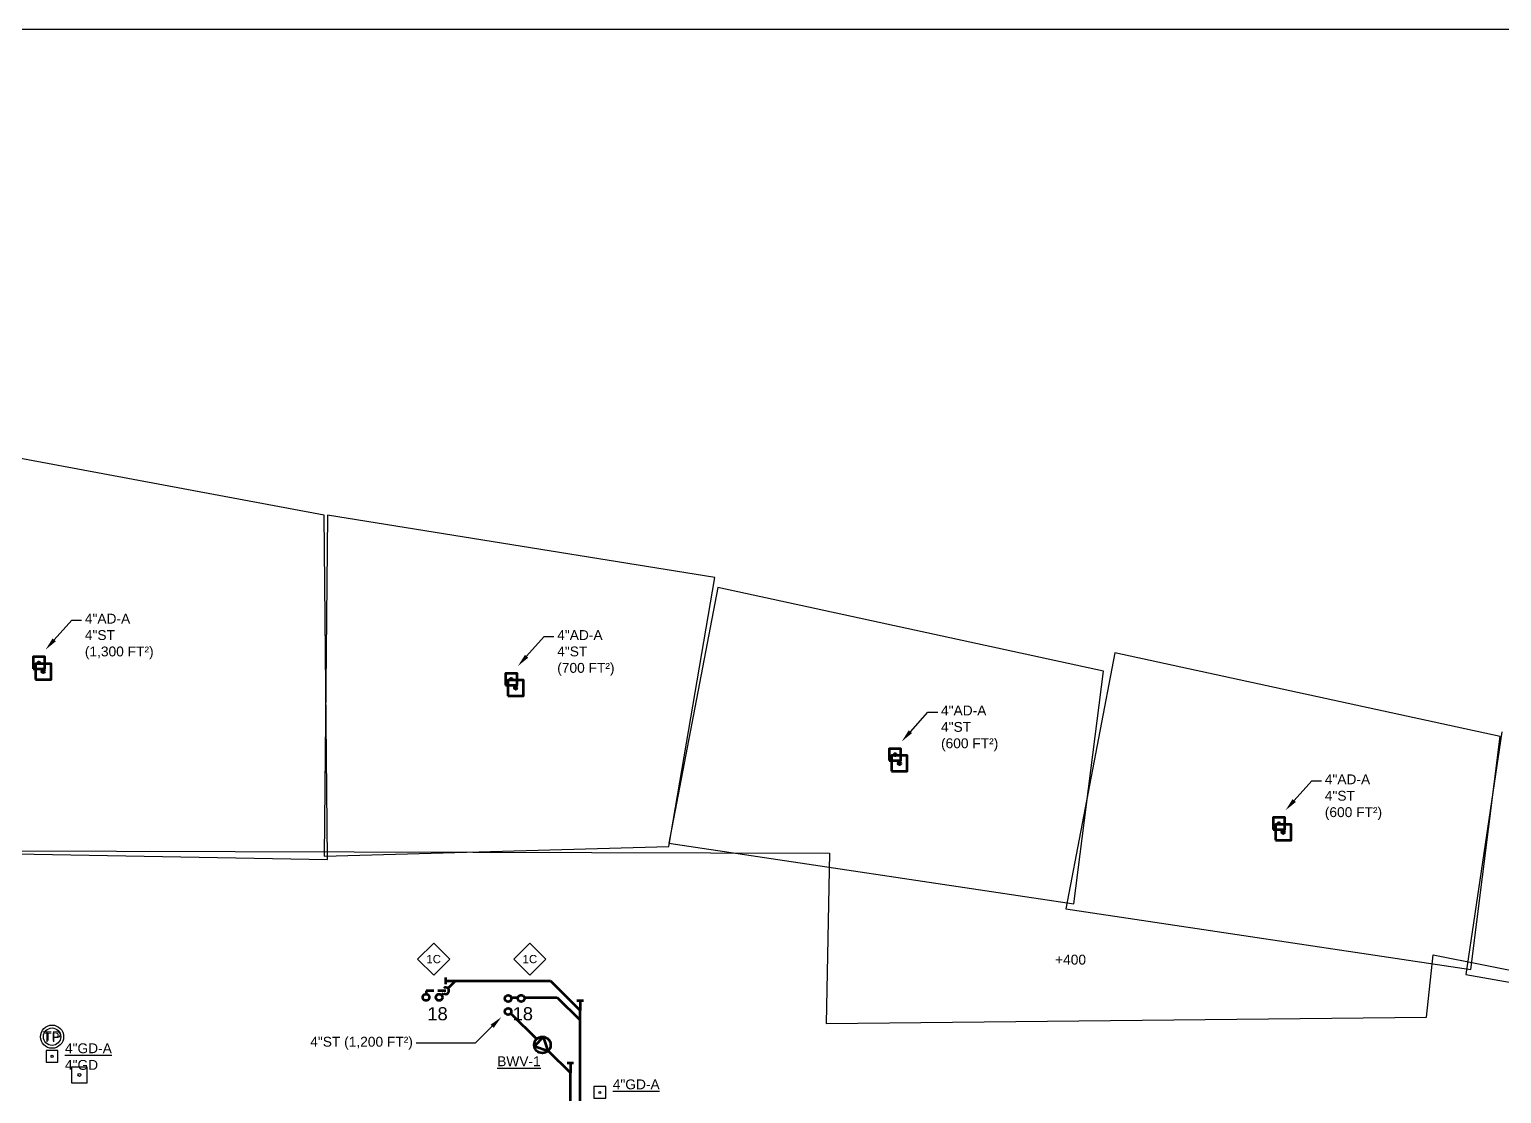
# Model space of a CAD drawing. Extents: x -3956 to 1666, y -2601 to 1886.
# Drawn here: x -2314 to -967, y 913 to 1886 of the extents above; entities that cross this region are included whole.
import ezdxf
from ezdxf.enums import TextEntityAlignment as Align

# ---------------------------------------------------------------- set-up
doc = ezdxf.new("R2010")
doc.units = 0
doc.header["$LTSCALE"] = 36
doc.header["$MEASUREMENT"] = 0
doc.linetypes.add('VENT', pattern=[0.3, 0.2, -0.1])
for name, color, linetype in [('G-ANNO-TEXT', 70, 'Continuous'), ('G-ANNO-TEXT @ 128', 70, 'Continuous'), ('G-ANNO-TEXT @ 96', 70, 'Continuous'), ('P-GD-N', 3, 'Continuous'), ('P-GD-N @ 128', 3, 'Continuous'), ('P-GD-N @ 96', 3, 'Continuous')]:
    doc.layers.add(name, color=color, linetype=linetype)
doc.layers.add('P-SAN-DFU', color=7, linetype='Continuous', plot=False)
for name, color, linetype, lineweight in [('P-SAN-N', 6, 'Continuous', 60), ('P-SAN-N @ 96', 6, 'Continuous', 60), ('P-SANV-N', 5, 'VENT', 60), ('P-SANV-N @ 96', 5, 'VENT', 60), ('P-STRM-N', 2, 'Continuous', 60), ('P-STRM-N @ 128', 2, 'Continuous', 60), ('P-STRM-N @ 96', 2, 'Continuous', 60)]:
    doc.layers.add(name, color=color, linetype=linetype, lineweight=lineweight)
doc.styles.add('Arial', font='arial.ttf')

# ---------------------------------------------------------------- blocks, each defined once
blk = doc.blocks.new('DIAMOND TAG')
blk.add_lwpolyline([(0, -0.153), (0.153, 0), (0, 0.153), (-0.153, 0)], close=True)
at = {"style": 'Arial'}
blk.add_attdef('XXX', text='', height=0.0781, dxfattribs=at).set_placement((0, 0), align=Align.MIDDLE)
blk = doc.blocks.new('*U7')
blk.add_circle((0, 0), 0.0312)
blk = doc.blocks.new('*U17')
at = {"linetype": 'Continuous'}
blk.add_lwpolyline([(-0.056, -0.056), (0.056, -0.056), (0.056, 0.056), (-0.056, 0.056)], close=True, dxfattribs=at)
at = {"color": 7, "linetype": 'Continuous'}
blk.add_circle((0, 0), 0.01, dxfattribs=at)
blk = doc.blocks.new('*U1599')
at = {"layer": 'P-GD-N @ 128', "xscale": 128, "yscale": 128, "zscale": 128}
blk.add_blockref('*U17', (-1767, 896.7), dxfattribs=at)
at = {"layer": 'P-GD-N @ 96', "xscale": 96, "yscale": 96, "zscale": 96}
blk.add_blockref('*U17', (-1792, 913.7), dxfattribs=at)
blk = doc.blocks.new('*U1600')
at = {"layer": 'P-GD-N @ 128', "xscale": 128, "yscale": 128, "zscale": 128}
blk.add_blockref('*U17', (-2268, 929.7), dxfattribs=at)
at = {"layer": 'P-GD-N @ 96', "xscale": 96, "yscale": 96, "zscale": 96}
blk.add_blockref('*U17', (-2293, 946.7), dxfattribs=at)
blk = doc.blocks.new('*U26')
at = {"linetype": 'Continuous'}
blk.add_circle((0, 0), 0.0829, dxfattribs=at)
at = {"layer": 'G-ANNO-TEXT', "linetype": 'Continuous', "style": 'Arial'}
blk.add_text('TP', height=0.0781, dxfattribs=at).set_placement((0, 0), align=Align.MIDDLE)
blk = doc.blocks.new('*U1601')
at = {"layer": 'G-ANNO-TEXT @ 128', "xscale": 128, "yscale": 128, "zscale": 128}
blk.add_blockref('*U26', (-2293, 964.7), dxfattribs=at)
at = {"layer": 'G-ANNO-TEXT @ 96', "xscale": 96, "yscale": 96, "zscale": 96}
blk.add_blockref('*U26', (-2293, 964.7), dxfattribs=at)
blk = doc.blocks.new('Pipe-Plan')
for p, q in [((-0.09375, -0.03125), (-0.09375, 0.03125)), ((-0.09375, 0), (0, 0))]:
    blk.add_line(p, q)
blk = doc.blocks.new('BACKWATER VALVE')
blk.add_lwpolyline([(0.078125, 0), (-0.046875, 0.0625), (-0.046875, -0.0625)], close=True)
blk.add_circle((0, 0), 0.078125)
blk = doc.blocks.new('*U1847')
at = {"layer": 'P-STRM-N @ 128', "xscale": 128, "yscale": 128, "zscale": 128}
blk.add_blockref('*U17', (-2301, 1298.7), dxfattribs=at)
at = {"layer": 'P-STRM-N @ 96', "xscale": 96, "yscale": 96, "zscale": 96}
blk.add_blockref('*U17', (-2305, 1306.7), dxfattribs=at)
blk = doc.blocks.new('*U1848')
at = {"layer": 'P-STRM-N @ 128', "xscale": 128, "yscale": 128, "zscale": 128}
blk.add_blockref('*U17', (-1167, 1151.7), dxfattribs=at)
at = {"layer": 'P-STRM-N @ 96', "xscale": 96, "yscale": 96, "zscale": 96}
blk.add_blockref('*U17', (-1171, 1159.7), dxfattribs=at)
blk = doc.blocks.new('*U1896')
at = {"layer": 'P-STRM-N @ 128', "xscale": 128, "yscale": 128, "zscale": 128}
blk.add_blockref('*U17', (-1518, 1214.7), dxfattribs=at)
at = {"layer": 'P-STRM-N @ 96', "xscale": 96, "yscale": 96, "zscale": 96}
blk.add_blockref('*U17', (-1522, 1222.7), dxfattribs=at)
blk = doc.blocks.new('*U1897')
at = {"layer": 'P-STRM-N @ 128', "xscale": 128, "yscale": 128, "zscale": 128}
blk.add_blockref('*U17', (-1869, 1283.7), dxfattribs=at)
at = {"layer": 'P-STRM-N @ 96', "xscale": 96, "yscale": 96, "zscale": 96}
blk.add_blockref('*U17', (-1873, 1291.7), dxfattribs=at)
blk = doc.blocks.new('*U106')
at = {"linetype": 'Continuous'}
blk.add_arc((0, 0), 0.0311, 142.567, 37.433, dxfattribs=at)

msp = doc.modelspace()

# ---------------------------------------------------------------- linework, layer by layer
at = {"layer": 'DEFPOINTS'}
for p, q in [((-919.5, 1886.1), (-3955.5, 1886.1)), ((410.3, 1886.1), (-2625.7, 1886.1)), ((-2044, 1441.7), (-2542, 1534.7)), ((-2041, 1441.7), (-2044, 1129.7)), ((-2041, 1126.7), (-2044, 1441.7)), ((-1687, 1384.7), (-2041, 1441.7)), ((-1729, 1138.7), (-1687, 1384.7)), ((-1684, 1375.7), (-1729, 1141.7)), ((-1331.5, 1299.2), (-1684, 1375.7)), ((-1321, 1315.7), (-1366, 1081.7)), ((-968.5, 1239.2), (-1321, 1315.7)), ((-1358.5, 1086.2), (-1331.5, 1299.2)), ((-967, 1243.7), (-1000, 1021.7)), ((-995.5, 1026.2), (-968.5, 1239.2)), ((-2773, 1135.7), (-1582, 1132.7)), ((-2539, 1135.7), (-2041, 1126.7)), ((-2044, 1129.7), (-1729, 1138.7)), ((-1729, 1141.7), (-1358.5, 1086.2)), ((-1582, 1132.7), (-1585, 976.7)), ((-1366, 1081.7), (-995.5, 1026.2)), ((-1036, 982.7), (-1030, 1039.7)), ((-1030, 1039.7), (125, 808.7)), ((-1000, 1021.7), (-661, 961.7)), ((-1585, 976.7), (-1036, 982.7))]:
    msp.add_line(p, q, dxfattribs=at)
at = {"layer": 'G-ANNO-TEXT'}
for points in [[(-2291, 1327.7), (-2275, 1345.7), (-2266, 1345.7)], [(-1859, 1312.7), (-1843, 1330.7), (-1834, 1330.7)], [(-1508, 1243.7), (-1492, 1261.7), (-1483, 1261.7)], [(-1157, 1180.7), (-1141, 1198.7), (-1132, 1198.7)], [(-1890.5, 974.3), (-1906, 958.7), (-1960, 958.7)]]:
    msp.add_lwpolyline(points, dxfattribs=at)
for points in [[(-2289.5, 1326.4), (-2299, 1318.7), (-2292.5, 1329)], [(-1857.5, 1311.4), (-1867, 1303.7), (-1860.5, 1314)], [(-1506.5, 1242.4), (-1516, 1234.7), (-1509.5, 1245)], [(-1155.5, 1179.4), (-1165, 1171.7), (-1158.5, 1182)], [(-1891.9, 975.7), (-1882, 982.7), (-1889.1, 972.8)]]:
    msp.add_solid(points, dxfattribs=at)
at = {"layer": 'P-SAN-N'}
for p, q in [((-1930.9, 1008.9), (-1924, 1015.7)), ((-1924, 1015.7), (-1837, 1015.7)), ((-1837, 1015.7), (-1810, 988.7)), ((-1936, 1003.7), (-1935.1, 1004.6)), ((-1873, 1000.7), (-1867, 1000.7)), ((-1861, 1000.7), (-1831, 1000.7)), ((-1831, 1000.7), (-1810, 979.7)), ((-1810, 835.7), (-1810, 988.7))]:
    msp.add_line(p, q, dxfattribs=at)
at = {"layer": 'P-SANV-N'}
for p, q in [((-1933, 1006.7), (-1951, 1006.7)), ((-1951, 1006.7), (-1951, 1003.7))]:
    msp.add_line(p, q, dxfattribs=at)
at = {"layer": 'P-STRM-N'}
for p, q in [((-1873, 985.7), (-1849.8, 962.5)), ((-1839.2, 951.9), (-1819, 931.7)), ((-1819, 835.7), (-1819, 931.7))]:
    msp.add_line(p, q, dxfattribs=at)

# ---------------------------------------------------------------- block references
at = {"layer": 'G-ANNO-TEXT'}
msp.add_blockref('*U1601', (0, 0), dxfattribs=at)
at = {"layer": 'G-ANNO-TEXT @ 96'}
ref = msp.add_blockref('DIAMOND TAG', (-1944, 1035.7), dxfattribs=dict(at, xscale=96, yscale=96, zscale=96, rotation=180))
ref.add_attrib('XXX', '1C', dxfattribs={"layer": '0', "height": 7.5, "style": 'Arial'}).set_placement((-1944, 1035.7), align=Align.MIDDLE)
ref = msp.add_blockref('DIAMOND TAG', (-1856, 1035.7), dxfattribs=dict(at, xscale=96, yscale=96, zscale=96, rotation=180))
ref.add_attrib('XXX', '1C', dxfattribs={"layer": '0', "height": 7.5, "style": 'Arial'}).set_placement((-1856, 1035.7), align=Align.MIDDLE)
at = {"layer": 'P-GD-N'}
for name in ['*U1600', '*U1599']:
    msp.add_blockref(name, (0, 0), dxfattribs=at)
at = {"layer": 'P-SAN-N @ 96', "xscale": 96, "yscale": 96, "zscale": 96}
msp.add_blockref('Pipe-Plan', (-1924, 1015.7), dxfattribs=at)
for name, p, rotation in [('*U7', (-1939, 1000.7), 90), ('*U7', (-1876, 999.7), 90), ('Pipe-Plan', (-1810, 988.7), 270)]:
    msp.add_blockref(name, p, dxfattribs=dict(at, rotation=rotation))
at = {"layer": 'P-SANV-N @ 96', "xscale": 96, "yscale": 96, "zscale": 96, "rotation": 90}
for name, p in [('*U106', (-1933, 1006.7)), ('*U7', (-1951, 1000.7)), ('*U7', (-1864, 999.7))]:
    msp.add_blockref(name, p, dxfattribs=at)
at = {"layer": 'P-STRM-N'}
for name in ['*U1847', '*U1897', '*U1896', '*U1848']:
    msp.add_blockref(name, (0, 0), dxfattribs=at)
at = {"layer": 'P-STRM-N @ 96', "xscale": 96, "yscale": 96, "zscale": 96}
msp.add_blockref('*U7', (-1876, 987.7), dxfattribs=at)
at = {"layer": 'P-STRM-N @ 96'}
for name, p, xscale, yscale, zscale, rotation in [('BACKWATER VALVE', (-1844.5, 957.2), 95.99999999999999, 95.99999999999999, 95.99999999999999, 315), ('Pipe-Plan', (-1819, 931.7), 96, 96, 96, 270)]:
    msp.add_blockref(name, p, dxfattribs=dict(at, xscale=xscale, yscale=yscale, zscale=zscale, rotation=rotation))

# ---------------------------------------------------------------- texts
at = {"layer": 'DEFPOINTS', "style": 'Arial'}
msp.add_text('+400', height=9, dxfattribs=at).set_placement((-1375.7, 1030.7))
at = {"layer": 'G-ANNO-TEXT', "style": 'Arial'}
for s, p in [('%%U4"GD-A', (-2281.2, 949.6)), ('4"GD', (-2281.2, 934.4)), ('%%UBWV-1', (-1885.9, 937.7)), ('%%U4"GD-A', (-1780.2, 916.6))]:
    msp.add_text(s, height=9, dxfattribs=at).set_placement(p)
at = {"layer": 'G-ANNO-TEXT', "char_height": 9, "style": 'Arial'}
for s, insert, attachment_point in [('4"AD-A\\P4"ST\\P(1,300 FT²)', (-2263, 1351.6), 1), ('4"AD-A\\P4"ST\\P(700 FT²)', (-1831, 1336.6), 1), ('4"AD-A\\P4"ST\\P(600 FT²)', (-1480, 1267.6), 1), ('4"AD-A\\P4"ST\\P(600 FT²)', (-1129, 1204.6), 1), ('4"ST (1,200 FT²)', (-1963, 964.6), 3)]:
    msp.add_mtext(s, dxfattribs=dict(at, insert=insert, attachment_point=attachment_point))
at = {"layer": 'P-SAN-DFU', "color": 3, "style": 'Arial'}
for p in [(-1949.8, 979.7), (-1871.8, 979.7)]:
    msp.add_text('18', height=12, dxfattribs=at).set_placement(p)

doc.saveas('drawing.dxf')
